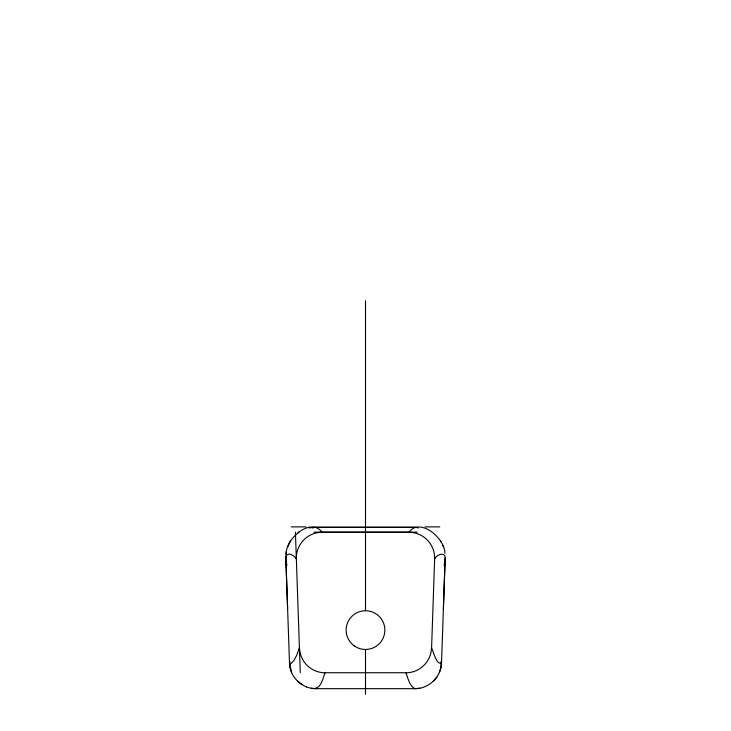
<?xml version="1.0" encoding="UTF-8"?>
<svg xmlns="http://www.w3.org/2000/svg" width="731" height="731" viewBox="0 0 731 731"><rect width="100%" height="100%" fill="white"/><g stroke="black" fill="none" stroke-linecap="round" stroke-linejoin="round"><path stroke-width="1.1" d="M443.379 608.941L445.142 559.361C446.312 551.083 436.818 554.235 434.643 558.941L431.592 647.739M445.142 557.972L441.515 663.09C441.168 676.86 428.905 688.785 415.126 688.666L315.883 688.675C301.967 688.913 287.923 675.526 289.86 661.308M286.132 554.564C285.09 539.77 310.099 516.369 322.124 532.269L408.876 532.269A25.786 25.786 0 0 1 434.653 558.941M445.142 559.361L444.092 565.337M286.287 552.015L285.858 559.361L287.621 608.941M441.14 661.308L440.948 667.293L439.349 672.639M299.381 647.84L296.786 655.086L293.981 660.413L290.911 663.593L289.805 663.657L289.476 662.706M290.582 540.574L287.557 547.071M408.876 532.269C420.535 516.616 445.407 539.368 444.868 553.358M433.136 681.402L436.9 677.098M312.749 528.102L314.412 527.289L416.588 527.289L418.251 528.102M298.111 532.78L299.29 531.857M315.326 688.191C321.293 687.679 322.983 677.792 325.103 672.739L405.897 672.739C408.044 678.185 409.342 685.705 414.934 688.675M314.412 527.289L308.893 527.919M414.833 688.666L419.813 688.236M291.203 526.877L305.887 526.877M425.113 526.877L439.797 526.877M315.253 527.298L415.747 527.298M313.882 532.15L417.118 532.15M311.278 688.255L316.249 688.657M297.471 681.1L302.031 684.636M306.079 686.601L306.572 686.93M442.849 545.518L443.37 546.742M440.519 540.73L441.04 541.954M322.124 532.259A25.786 25.786 0 0 0 296.347 558.941C294.383 555.204 286.205 550.772 285.858 557.972L289.494 663.118L291.669 672.684M431.674 648.013C433.072 650.901 436.91 666.288 441.524 662.706M286.908 565.337L285.858 559.361M289.604 663.437L290.052 667.293M295.434 532.269L300.267 672.739M365.5 300.806L365.5 610.75M365.5 649.466L365.5 694.45M431.537 647.739A25.804 25.804 0 0 1 405.897 672.822M325.103 672.822A25.804 25.804 0 0 1 299.463 647.739M354.654 646.14A19.353 19.353 0 0 0 384.808 631.493A19.353 19.353 0 0 0 357.039 612.697A19.353 19.353 0 0 0 354.654 646.14"/></g></svg>
